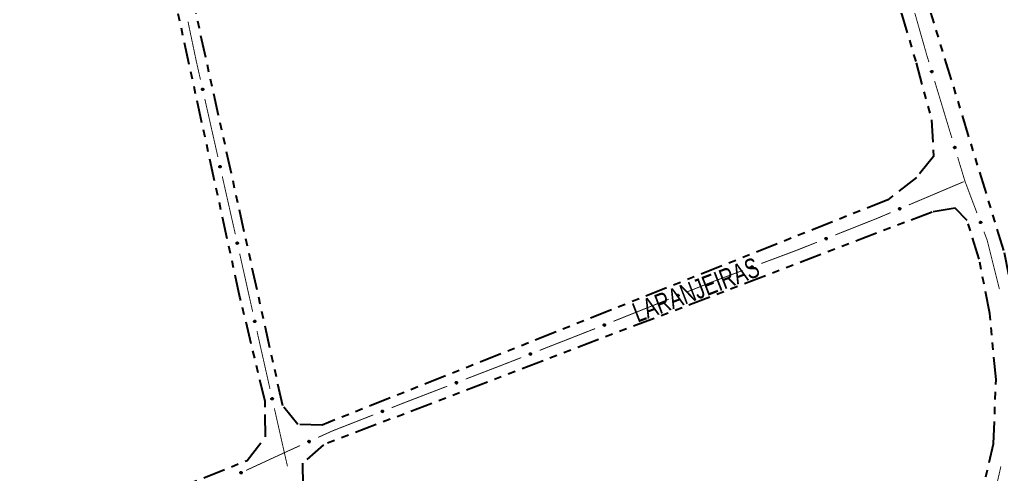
# Model space of a CAD drawing. Extents: x 211453 to 215163, y 4877397 to 4881305.
# Drawn here: x 214750.7 to 214948.6, y 4879947.2 to 4880039 of the extents above; entities that cross this region are included whole.
import ezdxf

# ---------------------------------------------------------------- set-up
doc = ezdxf.new("R2010")
doc.units = 0
doc.header["$LTSCALE"] = 1.5
doc.header["$MEASUREMENT"] = 0
doc.linetypes.add('TRACO_25', pattern=[8, 3, -1, 1, -1, 1, -1])
for name, color, linetype in [('SV-EIXO-RUA-N-PAV', 6, 'CONTINUOUS'), ('SV-RUA-NAO-PAV', 7, 'CONTINUOUS'), ('SV-TXT-RUA-N-PAV', 7, 'CONTINUOUS')]:
    doc.layers.add(name, color=color, linetype=linetype)
doc.styles.add('ARIAL', font='ARIAL.SHX')

msp = doc.modelspace()

# ---------------------------------------------------------------- linework, layer by layer
at = {"layer": 'SV-EIXO-RUA-N-PAV', "const_width": 0.18}
for points in [[(214930.691398, 4880041.949087), (214933.423252, 4880032.329473)], [(214786.28761, 4880030.678353), (214784.623288, 4880038.614325)], [(214933.423252, 4880032.329473), (214933.543455, 4880031.906205)], [(214786.483572, 4880029.808773), (214786.28761, 4880030.678353)], [(214933.543455, 4880031.906205), (214933.995027, 4880030.412999)], [(214787.143089, 4880026.882165), (214786.483572, 4880029.808773)], [(214935.152907, 4880026.58425), (214938.626547, 4880015.098005)], [(214790.660515, 4880011.273587), (214788.022445, 4880022.98002)], [(214939.784428, 4880011.269257), (214941.231778, 4880006.483322)], [(214794.177941, 4879995.665008), (214791.539872, 4880007.371442)], [(214929.95128, 4880001.596276), (214940.999636, 4880006.279633)], [(214941.231778, 4880006.483322), (214941.26, 4880006.39)], [(214941.26, 4880006.39), (214943.693295, 4879999.930616)], [(214915.141162, 4879995.544184), (214923.505331, 4879998.866936)], [(214923.505331, 4879998.866936), (214923.620729, 4879998.912778)], [(214923.620729, 4879998.912778), (214926.268495, 4880000.035157)], [(214945.103389, 4879996.187404), (214945.455913, 4879995.251601)], [(214945.455913, 4879995.251601), (214945.735592, 4879994.509168)], [(214907.44736, 4879992.487741), (214911.423754, 4879994.067405)], [(214945.735592, 4879994.509168), (214948.211065, 4879984.607278)], [(214797.665818, 4879980.049805), (214795.052772, 4879991.761849)], [(214900.216714, 4879989.779118), (214906.771873, 4879992.234702)], [(214906.771873, 4879992.234702), (214907.44736, 4879992.487741)], [(214890.000061, 4879985.951928), (214896.470908, 4879988.375928)], [(214885.274084, 4879984.061537), (214889.916467, 4879985.918491)], [(214889.916467, 4879985.918491), (214890.000061, 4879985.951928)], [(214870.418457, 4879978.119286), (214881.560177, 4879982.575974)], [(214798.726552, 4879975.295446), (214798.536834, 4879976.14579)], [(214798.754814, 4879975.169837), (214798.726552, 4879975.295446)], [(214801.169448, 4879964.438129), (214798.754814, 4879975.169837)], [(214855.532322, 4879972.254003), (214866.701718, 4879976.640869)], [(214847.153178, 4879968.969246), (214847.960379, 4879969.280064)], [(214847.960379, 4879969.280064), (214851.80919, 4879970.791714)], [(214840.620727, 4879966.453877), (214847.153178, 4879968.969246)], [(214828.685267, 4879961.858039), (214836.887897, 4879965.016523)], [(214825.697025, 4879960.684877), (214828.48953, 4879961.781194)], [(214828.48953, 4879961.781194), (214828.685267, 4879961.858039)], [(214804.057527, 4879951.602223), (214802.047497, 4879960.53569)], [(214813.73044, 4879955.986884), (214821.973684, 4879959.223121)], [(214810.867042, 4879954.687937), (214813.599074, 4879955.927292)], [(214813.599074, 4879955.927292), (214813.73044, 4879955.986884)], [(214796.322156, 4879948.021387), (214803.583222, 4879951.379499)], [(214803.583222, 4879951.379499), (214804.06, 4879951.6)], [(214804.245681, 4879950.780288), (214804.057527, 4879951.602223)], [(214804.06, 4879951.6), (214807.224332, 4879953.035463)], [(214804.691968, 4879948.830717), (214804.245681, 4879950.780288)], [(214948.507672, 4879948.820752), (214946.720663, 4879941.022893)]]:
    msp.add_lwpolyline(points, dxfattribs=at)
at = {"layer": 'SV-EIXO-RUA-N-PAV'}
for points in [[(214934.637743, 4880028.668019), (214934.68118, 4880028.64554), (214934.713915, 4880028.617338), (214934.734447, 4880028.585958), (214934.745361, 4880028.553498), (214934.752786, 4880028.519031), (214934.752605, 4880028.482631), (214934.743455, 4880028.442274), (214934.721212, 4880028.398543), (214934.690118, 4880028.366908), (214934.66043, 4880028.345132), (214934.627238, 4880028.331803), (214934.593635, 4880028.325151), (214934.55583, 4880028.32659), (214934.515023, 4880028.336261), (214934.471591, 4880028.359692), (214934.439688, 4880028.38756), (214934.420625, 4880028.418434), (214934.407436, 4880028.451888), (214934.400278, 4880028.487167), (214934.400661, 4880028.522897), (214934.410473, 4880028.563966), (214934.434167, 4880028.606527), (214934.461599, 4880028.638663), (214934.492197, 4880028.658155), (214934.525426, 4880028.670398), (214934.559905, 4880028.678265), (214934.596503, 4880028.679607), (214934.637743, 4880028.668019)], [(214787.506966, 4880024.766727), (214787.46526, 4880024.792273), (214787.434639, 4880024.822757), (214787.416418, 4880024.855534), (214787.407869, 4880024.888695), (214787.402943, 4880024.923607), (214787.405743, 4880024.9599), (214787.417773, 4880024.999493), (214787.443106, 4880025.04151), (214787.476396, 4880025.070826), (214787.507573, 4880025.090409), (214787.541639, 4880025.101315), (214787.575634, 4880025.105531), (214787.613237, 4880025.101376), (214787.653242, 4880025.088793), (214787.694875, 4880025.062298), (214787.72469, 4880025.032206), (214787.741482, 4880025.000041), (214787.752229, 4880024.965724), (214787.75683, 4880024.930022), (214787.753877, 4880024.894411), (214787.741135, 4880024.854155), (214787.714439, 4880024.81341), (214787.684766, 4880024.783331), (214787.652845, 4880024.766091), (214787.618821, 4880024.756271), (214787.583866, 4880024.750906), (214787.547266, 4880024.752201), (214787.506966, 4880024.766727)], [(214939.269264, 4880013.353025), (214939.312701, 4880013.330547), (214939.345436, 4880013.302345), (214939.365968, 4880013.270965), (214939.376882, 4880013.238505), (214939.384307, 4880013.204038), (214939.384126, 4880013.167637), (214939.374976, 4880013.127281), (214939.352733, 4880013.08355), (214939.321639, 4880013.051915), (214939.291951, 4880013.030139), (214939.258758, 4880013.01681), (214939.225155, 4880013.010158), (214939.18735, 4880013.011596), (214939.146544, 4880013.021268), (214939.103112, 4880013.044699), (214939.071209, 4880013.072567), (214939.052146, 4880013.103441), (214939.038957, 4880013.136895), (214939.031799, 4880013.172174), (214939.032182, 4880013.207904), (214939.041994, 4880013.248973), (214939.065688, 4880013.291534), (214939.09312, 4880013.32367), (214939.123718, 4880013.343162), (214939.156947, 4880013.355405), (214939.191425, 4880013.363272), (214939.228024, 4880013.364614), (214939.269264, 4880013.353025)], [(214791.024392, 4880009.158149), (214790.982686, 4880009.183695), (214790.952065, 4880009.214179), (214790.933844, 4880009.246955), (214790.925295, 4880009.280117), (214790.920369, 4880009.315028), (214790.923169, 4880009.351322), (214790.935199, 4880009.390915), (214790.960532, 4880009.432932), (214790.993822, 4880009.462248), (214791.024999, 4880009.481831), (214791.059065, 4880009.492737), (214791.09306, 4880009.496953), (214791.130663, 4880009.492798), (214791.170668, 4880009.480215), (214791.212301, 4880009.453719), (214791.242116, 4880009.423628), (214791.258908, 4880009.391462), (214791.269655, 4880009.357145), (214791.274256, 4880009.321444), (214791.271303, 4880009.285833), (214791.258561, 4880009.245577), (214791.231865, 4880009.204832), (214791.202192, 4880009.174752), (214791.170271, 4880009.157513), (214791.136247, 4880009.147693), (214791.101292, 4880009.142327), (214791.064692, 4880009.143623), (214791.024392, 4880009.158149)], [(214927.934639, 4880000.860991), (214927.952339, 4880000.906585), (214927.976874, 4880000.942151), (214928.005875, 4880000.965925), (214928.036981, 4880000.980251), (214928.070454, 4880000.991323), (214928.106665, 4880000.99504), (214928.147769, 4880000.990263), (214928.19363, 4880000.972829), (214928.228412, 4880000.945301), (214928.253241, 4880000.918115), (214928.270047, 4880000.88654), (214928.280258, 4880000.853842), (214928.282875, 4880000.816101), (214928.277628, 4880000.774493), (214928.258981, 4880000.728802), (214928.234689, 4880000.694099), (214928.206033, 4880000.671841), (214928.174183, 4880000.655146), (214928.139874, 4880000.644252), (214928.104308, 4880000.640808), (214928.062425, 4880000.646167), (214928.017572, 4880000.665169), (214927.982683, 4880000.689002), (214927.960028, 4880000.717338), (214927.944298, 4880000.749065), (214927.932784, 4880000.782503), (214927.927532, 4880000.818748), (214927.934639, 4880000.860991)], [(214944.450705, 4879998.232273), (214944.495541, 4879998.212734), (214944.53008, 4879998.186774), (214944.552655, 4879998.15683), (214944.565705, 4879998.125167), (214944.575407, 4879998.091271), (214944.577649, 4879998.054939), (214944.571205, 4879998.014064), (214944.55192, 4879997.968949), (214944.523001, 4879997.935315), (214944.494828, 4879997.911612), (214944.462596, 4879997.896104), (214944.42951, 4879997.88723), (214944.391693, 4879997.88615), (214944.350333, 4879997.893085), (214944.305438, 4879997.913573), (214944.271752, 4879997.939257), (214944.250676, 4879997.968794), (214944.235291, 4879998.001296), (214944.2258, 4879998.03602), (214944.223805, 4879998.071697), (214944.230863, 4879998.113327), (214944.251672, 4879998.157371), (214944.276905, 4879998.191262), (214944.306138, 4879998.212746), (214944.338478, 4879998.227173), (214944.372357, 4879998.237317), (214944.408785, 4879998.241091), (214944.450705, 4879998.232273)], [(214913.108287, 4879994.855052), (214913.127021, 4879994.90023), (214913.15236, 4879994.935227), (214913.181896, 4879994.958334), (214913.21332, 4879994.971948), (214913.247037, 4879994.982254), (214913.283323, 4879994.985145), (214913.324308, 4879994.979433), (214913.36976, 4879994.960958), (214913.403905, 4879994.932644), (214913.428108, 4879994.9049), (214913.44419, 4879994.87295), (214913.453653, 4879994.840028), (214913.45541, 4879994.802236), (214913.449215, 4879994.760759), (214913.429532, 4879994.715505), (214913.404455, 4879994.681365), (214913.3753, 4879994.659765), (214913.343077, 4879994.6438), (214913.308529, 4879994.633691), (214913.272893, 4879994.631059), (214913.231143, 4879994.637371), (214913.186735, 4879994.65739), (214913.152399, 4879994.682013), (214913.130395, 4879994.710857), (214913.115392, 4879994.742934), (214913.104644, 4879994.776626), (214913.10022, 4879994.812981), (214913.108287, 4879994.855052)], [(214794.504437, 4879993.715451), (214794.462731, 4879993.740998), (214794.43211, 4879993.771482), (214794.413889, 4879993.804258), (214794.405339, 4879993.83742), (214794.400414, 4879993.872331), (214794.403214, 4879993.908624), (214794.415244, 4879993.948218), (214794.440576, 4879993.990235), (214794.473866, 4879994.01955), (214794.505044, 4879994.039133), (214794.53911, 4879994.050039), (214794.573104, 4879994.054256), (214794.610708, 4879994.050101), (214794.650713, 4879994.037517), (214794.692346, 4879994.011022), (214794.722161, 4879993.98093), (214794.738953, 4879993.948765), (214794.7497, 4879993.914448), (214794.754301, 4879993.878746), (214794.751347, 4879993.843136), (214794.738605, 4879993.80288), (214794.71191, 4879993.762134), (214794.682236, 4879993.732055), (214794.650315, 4879993.714816), (214794.616292, 4879993.704996), (214794.581336, 4879993.69963), (214794.544736, 4879993.700925), (214794.504437, 4879993.715451)], [(214898.170645, 4879989.130205), (214898.190266, 4879989.175005), (214898.216291, 4879989.209497), (214898.246276, 4879989.232017), (214898.277963, 4879989.245008), (214898.311876, 4879989.254647), (214898.348213, 4879989.256822), (214898.389076, 4879989.250303), (214898.434155, 4879989.230935), (214898.467736, 4879989.201954), (214898.491387, 4879989.173737), (214898.506836, 4879989.141477), (214898.515648, 4879989.108374), (214898.516659, 4879989.070556), (214898.509648, 4879989.029209), (214898.489076, 4879988.984351), (214898.463331, 4879988.950712), (214898.433755, 4879988.929691), (214898.401224, 4879988.914366), (214898.366483, 4879988.90494), (214898.330803, 4879988.90301), (214898.289185, 4879988.910144), (214898.24518, 4879988.931035), (214898.211336, 4879988.95633), (214898.189906, 4879988.985603), (214898.175538, 4879989.017969), (214898.165456, 4879989.051867), (214898.16175, 4879989.088302), (214898.170645, 4879989.130205)], [(214883.242844, 4879983.367601), (214883.261471, 4879983.412824), (214883.286727, 4879983.447881), (214883.316208, 4879983.471058), (214883.3476, 4879983.484745), (214883.381293, 4879983.495131), (214883.417572, 4879983.498108), (214883.45857, 4879983.492493), (214883.504065, 4879983.474126), (214883.538277, 4879983.445892), (214883.562546, 4879983.418205), (214883.578703, 4879983.386293), (214883.588244, 4879983.353394), (214883.59009, 4879983.315607), (214883.583994, 4879983.274115), (214883.564418, 4879983.228815), (214883.539421, 4879983.194615), (214883.510317, 4879983.172946), (214883.478133, 4879983.156906), (214883.443608, 4879983.146715), (214883.407979, 4879983.143998), (214883.366214, 4879983.150212), (214883.321759, 4879983.170126), (214883.287364, 4879983.194667), (214883.265292, 4879983.223459), (214883.250214, 4879983.255501), (214883.239386, 4879983.289167), (214883.234875, 4879983.325512), (214883.242844, 4879983.367601)], [(214798.025174, 4879977.933594), (214797.983522, 4879977.959229), (214797.952967, 4879977.989779), (214797.934816, 4879978.022594), (214797.926337, 4879978.055774), (214797.921486, 4879978.090695), (214797.924364, 4879978.126983), (214797.936478, 4879978.16655), (214797.961901, 4879978.208513), (214797.995253, 4879978.237757), (214798.026472, 4879978.257274), (214798.060562, 4879978.268107), (214798.094565, 4879978.272251), (214798.13216, 4879978.268015), (214798.172138, 4879978.255347), (214798.213714, 4879978.228762), (214798.243464, 4879978.198607), (214798.260188, 4879978.166406), (214798.270861, 4879978.132066), (214798.275386, 4879978.096354), (214798.272357, 4879978.06075), (214798.259529, 4879978.020521), (214798.232746, 4879977.979833), (214798.203009, 4879977.949817), (214798.171051, 4879977.932646), (214798.137006, 4879977.922899), (214798.102039, 4879977.917608), (214798.065442, 4879977.918982), (214798.025174, 4879977.933594)], [(214868.387217, 4879977.42535), (214868.405844, 4879977.470573), (214868.4311, 4879977.50563), (214868.460581, 4879977.528807), (214868.491973, 4879977.542494), (214868.525666, 4879977.55288), (214868.561945, 4879977.555857), (214868.602943, 4879977.550242), (214868.648438, 4879977.531875), (214868.68265, 4879977.503641), (214868.706919, 4879977.475954), (214868.723076, 4879977.444042), (214868.732617, 4879977.411143), (214868.734463, 4879977.373356), (214868.728367, 4879977.331864), (214868.708791, 4879977.286564), (214868.683794, 4879977.252364), (214868.65469, 4879977.230695), (214868.622506, 4879977.214655), (214868.587981, 4879977.204464), (214868.552352, 4879977.201747), (214868.510587, 4879977.207961), (214868.466132, 4879977.227875), (214868.431737, 4879977.252416), (214868.409665, 4879977.281208), (214868.394587, 4879977.31325), (214868.383759, 4879977.346916), (214868.379248, 4879977.383261), (214868.387217, 4879977.42535)], [(214853.496778, 4879971.572794), (214853.515688, 4879971.617899), (214853.541163, 4879971.652798), (214853.570789, 4879971.675789), (214853.602266, 4879971.68928), (214853.636022, 4879971.699455), (214853.67232, 4879971.702205), (214853.713282, 4879971.696333), (214853.758661, 4879971.677681), (214853.792696, 4879971.649235), (214853.816791, 4879971.621396), (214853.832748, 4879971.589384), (214853.842083, 4879971.556425), (214853.843692, 4879971.518627), (214853.837336, 4879971.477174), (214853.817477, 4879971.431997), (214853.792267, 4879971.397955), (214853.763028, 4879971.376469), (214853.730744, 4879971.36063), (214853.696156, 4879971.350656), (214853.66051, 4879971.348162), (214853.618785, 4879971.354637), (214853.574455, 4879971.374828), (214853.540215, 4879971.399585), (214853.518324, 4879971.428514), (214853.503447, 4879971.46065), (214853.49283, 4879971.494383), (214853.488547, 4879971.530755), (214853.496778, 4879971.572794)], [(214838.580672, 4879965.786298), (214838.599883, 4879965.831275), (214838.625591, 4879965.866003), (214838.65537, 4879965.888796), (214838.686936, 4879965.902076), (214838.720761, 4879965.912025), (214838.757075, 4879965.914531), (214838.797997, 4879965.908385), (214838.843251, 4879965.889431), (214838.877095, 4879965.860757), (214838.901003, 4879965.832758), (214838.916746, 4879965.80064), (214838.92586, 4879965.767619), (214838.927216, 4879965.729812), (214838.920583, 4879965.688402), (214838.900423, 4879965.643359), (214838.874985, 4879965.609486), (214838.845603, 4879965.588196), (214838.813214, 4879965.572574), (214838.77856, 4879965.56283), (214838.742898, 4879965.560575), (214838.701218, 4879965.567329), (214838.657024, 4879965.587817), (214838.62295, 4879965.612801), (214838.601253, 4879965.641877), (214838.58659, 4879965.674111), (214838.576199, 4879965.707915), (214838.57216, 4879965.744315), (214838.580672, 4879965.786298)], [(214801.532616, 4879962.32257), (214801.490918, 4879962.34813), (214801.460308, 4879962.378624), (214801.442098, 4879962.411406), (214801.433559, 4879962.444571), (214801.428646, 4879962.479484), (214801.431458, 4879962.515776), (214801.443501, 4879962.555366), (214801.468848, 4879962.597374), (214801.502147, 4879962.626679), (214801.533332, 4879962.646251), (214801.567401, 4879962.657146), (214801.601397, 4879962.661351), (214801.638999, 4879962.657183), (214801.679, 4879962.644587), (214801.720624, 4879962.618077), (214801.750429, 4879962.587975), (214801.76721, 4879962.555805), (214801.777946, 4879962.521484), (214801.782535, 4879962.485781), (214801.779569, 4879962.450171), (214801.766814, 4879962.409919), (214801.740105, 4879962.369183), (214801.710421, 4879962.339114), (214801.678495, 4879962.321885), (214801.644468, 4879962.312076), (214801.60951, 4879962.306722), (214801.572911, 4879962.30803), (214801.532616, 4879962.32257)], [(214823.661383, 4879960.003959), (214823.6803, 4879960.049061), (214823.70578, 4879960.083956), (214823.735409, 4879960.106944), (214823.766888, 4879960.12043), (214823.800646, 4879960.1306), (214823.836944, 4879960.133345), (214823.877905, 4879960.127467), (214823.923281, 4879960.108809), (214823.957312, 4879960.080357), (214823.981403, 4879960.052515), (214823.997356, 4879960.020501), (214824.006686, 4879959.987541), (214824.00829, 4879959.949743), (214824.001928, 4879959.908291), (214823.982063, 4879959.863116), (214823.956848, 4879959.829078), (214823.927605, 4879959.807596), (214823.895319, 4879959.791762), (214823.86073, 4879959.781792), (214823.825084, 4879959.779303), (214823.78336, 4879959.785784), (214823.739033, 4879959.805982), (214823.704796, 4879959.830743), (214823.682909, 4879959.859676), (214823.668036, 4879959.891814), (214823.657424, 4879959.925549), (214823.653146, 4879959.961921), (214823.661383, 4879960.003959)], [(214808.869364, 4879953.902591), (214808.885921, 4879953.948611), (214808.909562, 4879953.984778), (214808.937961, 4879954.009268), (214808.9687, 4879954.024365), (214809.001887, 4879954.036269), (214809.037994, 4879954.040888), (214809.079204, 4879954.037137), (214809.125485, 4879954.020853), (214809.160943, 4879953.9942), (214809.186443, 4879953.967642), (214809.204031, 4879953.936496), (214809.215054, 4879953.904063), (214809.218612, 4879953.866398), (214809.214403, 4879953.824673), (214809.196902, 4879953.778531), (214809.173482, 4879953.743233), (214809.145391, 4879953.720267), (214809.113967, 4879953.702783), (214809.07994, 4879953.691037), (214809.044471, 4879953.686707), (214809.002467, 4879953.69102), (214808.957154, 4879953.708897), (214808.921682, 4879953.731853), (214808.898327, 4879953.759615), (214808.881811, 4879953.79094), (214808.869467, 4879953.824081), (214808.863313, 4879953.860183), (214808.869364, 4879953.902591)], [(214795.164923, 4879947.607471), (214795.181143, 4879947.653611), (214795.204519, 4879947.68995), (214795.232739, 4879947.714647), (214795.263366, 4879947.729968), (214795.296465, 4879947.742114), (214795.332537, 4879947.746997), (214795.373774, 4879947.743548), (214795.420173, 4879947.727602), (214795.455825, 4879947.701209), (214795.481518, 4879947.674838), (214795.499333, 4879947.643821), (214795.510593, 4879947.61147), (214795.514426, 4879947.573832), (214795.510523, 4879947.532077), (214795.493359, 4879947.485809), (214795.470198, 4879947.450341), (214795.442275, 4879947.427169), (214795.41098, 4879947.409457), (214795.37704, 4879947.397462), (214795.341603, 4879947.392873), (214795.299569, 4879947.396879), (214795.254127, 4879947.414424), (214795.218488, 4879947.437121), (214795.194931, 4879947.46471), (214795.178186, 4879947.495914), (214795.1656, 4879947.528964), (214795.159182, 4879947.56502), (214795.164923, 4879947.607471)]]:
    msp.add_lwpolyline(points, close=True, dxfattribs=at)
for points in [[(214934.400278, 4880028.487167), (214934.439688, 4880028.38756)], [(214934.400661, 4880028.522897), (214934.471591, 4880028.359692)], [(214934.402334, 4880028.501062), (214934.453314, 4880028.379626)], [(214934.409439, 4880028.538849), (214934.490617, 4880028.355268)], [(214934.410473, 4880028.563966), (214934.515023, 4880028.336261)], [(214934.424896, 4880028.582014), (214934.534055, 4880028.334191)], [(214934.434167, 4880028.606527), (214934.55583, 4880028.32659)], [(214934.447553, 4880028.620228), (214934.572359, 4880028.330094)], [(214934.461599, 4880028.638663), (214934.593635, 4880028.325151)], [(214934.477167, 4880028.644865), (214934.609082, 4880028.331221)], [(214934.492197, 4880028.658155), (214934.627238, 4880028.331803)], [(214934.50915, 4880028.661665), (214934.640824, 4880028.339394)], [(214934.525426, 4880028.670398), (214934.66043, 4880028.345132)], [(214934.54481, 4880028.671023), (214934.675541, 4880028.361298)], [(214934.559905, 4880028.678265), (214934.690118, 4880028.366908)], [(214934.579438, 4880028.674368), (214934.70476, 4880028.387241)], [(214934.596503, 4880028.679607), (214934.721212, 4880028.398543)], [(214934.615645, 4880028.672487), (214934.729513, 4880028.423238)], [(214934.637743, 4880028.668019), (214934.743455, 4880028.442274)], [(214934.660906, 4880028.654813), (214934.745486, 4880028.469409)], [(214934.68118, 4880028.64554), (214934.752605, 4880028.482631)], [(214934.69991, 4880028.629544), (214934.749189, 4880028.509019)], [(214934.713915, 4880028.617338), (214934.752786, 4880028.519031)], [(214787.434639, 4880024.822757), (214787.402943, 4880024.923607)], [(214787.46526, 4880024.792273), (214787.405743, 4880024.9599)], [(214787.44773, 4880024.809576), (214787.407252, 4880024.933334)], [(214787.484814, 4880024.781565), (214787.413795, 4880024.972575)], [(214787.506966, 4880024.766727), (214787.417773, 4880024.999493)], [(214787.528685, 4880024.76068), (214787.433049, 4880025.017477)], [(214787.547266, 4880024.752201), (214787.443106, 4880025.04151)], [(214787.564664, 4880024.756199), (214787.460329, 4880025.0516)], [(214787.583866, 4880024.750906), (214787.476396, 4880025.070826)], [(214787.599442, 4880024.757042), (214787.491338, 4880025.075373)], [(214787.618821, 4880024.756271), (214787.507573, 4880025.090409)], [(214787.635683, 4880024.763811), (214787.527542, 4880025.094721)], [(214787.652845, 4880024.766091), (214787.541639, 4880025.101315)], [(214787.668793, 4880024.778266), (214787.559789, 4880025.100589)], [(214787.684766, 4880024.783331), (214787.575634, 4880025.105531)], [(214787.700103, 4880024.800708), (214787.596499, 4880025.099071)], [(214787.714439, 4880024.81341), (214787.613237, 4880025.101376)], [(214787.725451, 4880024.837192), (214787.634408, 4880025.092227)], [(214787.741135, 4880024.854155), (214787.653242, 4880025.088793)], [(214787.743974, 4880024.879132), (214787.676217, 4880025.068079)], [(214787.753877, 4880024.894411), (214787.694875, 4880025.062298)], [(214787.753779, 4880024.916311), (214787.71167, 4880025.0411)], [(214787.75683, 4880024.930022), (214787.72469, 4880025.032206)], [(214939.031799, 4880013.172174), (214939.071209, 4880013.072567)], [(214939.032182, 4880013.207904), (214939.103112, 4880013.044699)], [(214939.033855, 4880013.186069), (214939.084835, 4880013.064633)], [(214939.04096, 4880013.223856), (214939.122138, 4880013.040275)], [(214939.041994, 4880013.248973), (214939.146544, 4880013.021268)], [(214939.056417, 4880013.267021), (214939.165576, 4880013.019198)], [(214939.065688, 4880013.291534), (214939.18735, 4880013.011596)], [(214939.079074, 4880013.305235), (214939.20388, 4880013.015101)], [(214939.09312, 4880013.32367), (214939.225155, 4880013.010158)], [(214939.108687, 4880013.329872), (214939.240603, 4880013.016228)], [(214939.123718, 4880013.343162), (214939.258758, 4880013.01681)], [(214939.140671, 4880013.346672), (214939.272345, 4880013.024401)], [(214939.156947, 4880013.355405), (214939.291951, 4880013.030139)], [(214939.176331, 4880013.35603), (214939.307062, 4880013.046305)], [(214939.191425, 4880013.363272), (214939.321639, 4880013.051915)], [(214939.210958, 4880013.359375), (214939.336281, 4880013.072248)], [(214939.228024, 4880013.364614), (214939.352733, 4880013.08355)], [(214939.247166, 4880013.357494), (214939.361033, 4880013.108244)], [(214939.269264, 4880013.353025), (214939.374976, 4880013.127281)], [(214939.292427, 4880013.33982), (214939.377007, 4880013.154416)], [(214939.312701, 4880013.330547), (214939.384126, 4880013.167637)], [(214939.331431, 4880013.314551), (214939.380709, 4880013.194026)], [(214939.345436, 4880013.302345), (214939.384307, 4880013.204038)], [(214790.952065, 4880009.214179), (214790.920369, 4880009.315028)], [(214790.982686, 4880009.183695), (214790.923169, 4880009.351322)], [(214790.965156, 4880009.200997), (214790.924678, 4880009.324756)], [(214791.00224, 4880009.172987), (214790.931221, 4880009.363997)], [(214791.024392, 4880009.158149), (214790.935199, 4880009.390915)], [(214791.046111, 4880009.152101), (214790.950476, 4880009.408899)], [(214791.064692, 4880009.143623), (214790.960532, 4880009.432932)], [(214791.08209, 4880009.147621), (214790.977755, 4880009.443021)], [(214791.101292, 4880009.142327), (214790.993822, 4880009.462248)], [(214791.116868, 4880009.148464), (214791.008765, 4880009.466794)], [(214791.136247, 4880009.147693), (214791.024999, 4880009.481831)], [(214791.153109, 4880009.155232), (214791.044968, 4880009.486143)], [(214791.170271, 4880009.157513), (214791.059065, 4880009.492737)], [(214791.186219, 4880009.169687), (214791.077215, 4880009.492011)], [(214791.202192, 4880009.174752), (214791.09306, 4880009.496953)], [(214791.217529, 4880009.192129), (214791.113925, 4880009.490492)], [(214791.231865, 4880009.204832), (214791.130663, 4880009.492798)], [(214791.242877, 4880009.228614), (214791.151834, 4880009.483649)], [(214791.258561, 4880009.245577), (214791.170668, 4880009.480215)], [(214791.2614, 4880009.270554), (214791.193643, 4880009.459501)], [(214791.271303, 4880009.285833), (214791.212301, 4880009.453719)], [(214791.271206, 4880009.307732), (214791.229096, 4880009.432522)], [(214791.274256, 4880009.321444), (214791.242116, 4880009.423628)], [(214927.927532, 4880000.818748), (214928.19363, 4880000.972829)], [(214927.932562, 4880000.838542), (214928.168189, 4880000.978439)], [(214927.932784, 4880000.782503), (214928.228412, 4880000.945301)], [(214927.934569, 4880000.802341), (214928.206629, 4880000.957682)], [(214927.934639, 4880000.860991), (214928.147769, 4880000.990263)], [(214927.941601, 4880000.768271), (214928.235551, 4880000.931408)], [(214927.944298, 4880000.749065), (214928.253241, 4880000.918115)], [(214927.945289, 4880000.885435), (214928.120572, 4880000.989377)], [(214927.952339, 4880000.906585), (214928.106665, 4880000.99504)], [(214927.954723, 4880000.733818), (214928.261045, 4880000.899236)], [(214927.960028, 4880000.717338), (214928.270047, 4880000.88654)], [(214927.966237, 4880000.92692), (214928.080794, 4880000.988818)], [(214927.974851, 4880000.703816), (214928.27257, 4880000.868552)], [(214927.976874, 4880000.942151), (214928.070454, 4880000.991323)], [(214927.982683, 4880000.689002), (214928.280258, 4880000.853842)], [(214928.002516, 4880000.67701), (214928.277622, 4880000.83216)], [(214928.017572, 4880000.665169), (214928.282875, 4880000.816101)], [(214928.042936, 4880000.658575), (214928.277648, 4880000.793638)], [(214928.062425, 4880000.646167), (214928.277628, 4880000.774493)], [(214928.087508, 4880000.647827), (214928.261343, 4880000.748193)], [(214928.104308, 4880000.640808), (214928.258981, 4880000.728802)], [(214928.125838, 4880000.644809), (214928.241119, 4880000.708496)], [(214928.139874, 4880000.644252), (214928.234689, 4880000.694099)], [(214944.223805, 4879998.071697), (214944.305438, 4879997.913573)], [(214944.2258, 4879998.03602), (214944.271752, 4879997.939257)], [(214944.226928, 4879998.050021), (214944.285875, 4879997.932247)], [(214944.230863, 4879998.113327), (214944.350333, 4879997.893085)], [(214944.231502, 4879998.088198), (214944.324716, 4879997.910425)], [(214944.244053, 4879998.132295), (214944.369461, 4879997.892286)], [(214944.251672, 4879998.157371), (214944.391693, 4879997.88615)], [(214944.264116, 4879998.171932), (214944.407952, 4879997.890746)], [(214944.276905, 4879998.191262), (214944.42951, 4879997.88723)], [(214944.292025, 4879998.198485), (214944.44452, 4879997.894314)], [(214944.306138, 4879998.212746), (214944.462596, 4879997.896104)], [(214944.32282, 4879998.217376), (214944.475647, 4879997.904582)], [(214944.338478, 4879998.227173), (214944.494828, 4879997.911612)], [(214944.357778, 4879998.229087), (214944.508829, 4879997.928747)], [(214944.372357, 4879998.237317), (214944.523001, 4879997.935315)], [(214944.392106, 4879998.234728), (214944.536257, 4879997.956577)], [(214944.408785, 4879998.241091), (214944.55192, 4879997.968949)], [(214944.428359, 4879998.235261), (214944.55856, 4879997.994141)], [(214944.450705, 4879998.232273), (214944.571205, 4879998.014064)], [(214944.474695, 4879998.220638), (214944.571425, 4879998.041274)], [(214944.495541, 4879998.212734), (214944.577649, 4879998.054939)], [(214944.515294, 4879998.19802), (214944.572484, 4879998.081042)], [(214944.53008, 4879998.186774), (214944.575407, 4879998.091271)], [(214913.10022, 4879994.812981), (214913.36976, 4879994.960958)], [(214913.104644, 4879994.776626), (214913.403905, 4879994.932644)], [(214913.105699, 4879994.832655), (214913.344453, 4879994.967146)], [(214913.10688, 4879994.796418), (214913.38241, 4879994.945518)], [(214913.108287, 4879994.855052), (214913.324308, 4879994.979433)], [(214913.113134, 4879994.762196), (214913.410725, 4879994.918592)], [(214913.115392, 4879994.742934), (214913.428108, 4879994.9049)], [(214913.119492, 4879994.879246), (214913.297098, 4879994.979167)], [(214913.125467, 4879994.727453), (214913.43548, 4879994.885847)], [(214913.127021, 4879994.90023), (214913.283323, 4879994.985145)], [(214913.130395, 4879994.710857), (214913.44419, 4879994.87295)], [(214913.14138, 4879994.920243), (214913.257317, 4879994.979514)], [(214913.144906, 4879994.697001), (214913.446302, 4879994.854908)], [(214913.15236, 4879994.935227), (214913.247037, 4879994.982254)], [(214913.152399, 4879994.682013), (214913.453653, 4879994.840028)], [(214913.171954, 4879994.669571), (214913.450524, 4879994.818411)], [(214913.186735, 4879994.65739), (214913.45541, 4879994.802236)], [(214794.43211, 4879993.771482), (214794.400414, 4879993.872331)], [(214794.462731, 4879993.740998), (214794.403214, 4879993.908624)], [(214794.4452, 4879993.7583), (214794.404722, 4879993.882058)], [(214794.482285, 4879993.73029), (214794.411265, 4879993.921299)], [(214794.504437, 4879993.715451), (214794.415244, 4879993.948218)], [(214794.526156, 4879993.709404), (214794.43052, 4879993.966202)], [(214794.544736, 4879993.700925), (214794.440576, 4879993.990235)], [(214794.562134, 4879993.704923), (214794.457799, 4879994.000324)], [(214794.581336, 4879993.69963), (214794.473866, 4879994.01955)], [(214794.596913, 4879993.705767), (214794.488809, 4879994.024097)], [(214794.616292, 4879993.704996), (214794.505044, 4879994.039133)], [(214794.633153, 4879993.712535), (214794.525012, 4879994.043445)], [(214794.650315, 4879993.714816), (214794.53911, 4879994.050039)], [(214794.666263, 4879993.72699), (214794.55726, 4879994.049313)], [(214794.682236, 4879993.732055), (214794.573104, 4879994.054256)], [(214794.697573, 4879993.749432), (214794.593969, 4879994.047795)], [(214794.71191, 4879993.762134), (214794.610708, 4879994.050101)], [(214794.722921, 4879993.785916), (214794.631879, 4879994.040952)], [(214794.738605, 4879993.80288), (214794.650713, 4879994.037517)], [(214794.741445, 4879993.827857), (214794.673688, 4879994.016804)], [(214794.751347, 4879993.843136), (214794.692346, 4879994.011022)], [(214794.75125, 4879993.865035), (214794.709141, 4879993.989825)], [(214794.754301, 4879993.878746), (214794.722161, 4879993.98093)], [(214913.211943, 4879994.65022), (214913.449672, 4879994.779898)], [(214913.231143, 4879994.637371), (214913.449215, 4879994.760759)], [(214913.256258, 4879994.638459), (214913.432336, 4879994.734836)], [(214913.272893, 4879994.631059), (214913.429532, 4879994.715505)], [(214913.29451, 4879994.634568), (214913.411212, 4879994.695611)], [(214913.308529, 4879994.633691), (214913.404455, 4879994.681365)], [(214898.16175, 4879989.088302), (214898.434155, 4879989.230935)], [(214898.165456, 4879989.051867), (214898.467736, 4879989.201954)], [(214898.167616, 4879989.107865), (214898.408975, 4879989.237621)], [(214898.168082, 4879989.071611), (214898.446498, 4879989.215249)], [(214898.170645, 4879989.130205), (214898.389076, 4879989.250303)], [(214898.17366, 4879989.037273), (214898.474278, 4879989.18777)], [(214898.175538, 4879989.017969), (214898.491387, 4879989.173737)], [(214898.182325, 4879989.154174), (214898.361867, 4879989.250574)], [(214898.185306, 4879989.002293), (214898.498381, 4879989.154543)], [(214898.189906, 4879988.985603), (214898.506836, 4879989.141477)], [(214898.190266, 4879989.175005), (214898.348213, 4879989.256822)], [(214898.204141, 4879988.971464), (214898.508592, 4879989.123397)], [(214898.205017, 4879989.194731), (214898.322101, 4879989.251705)], [(214898.211336, 4879988.95633), (214898.515648, 4879989.108374)], [(214898.216291, 4879989.209497), (214898.311876, 4879989.254647)], [(214898.230642, 4879988.943506), (214898.512093, 4879989.086823)], [(214898.24518, 4879988.931035), (214898.516659, 4879989.070556)], [(214898.270242, 4879988.923369), (214898.510482, 4879989.048335)], [(214898.289185, 4879988.910144), (214898.509648, 4879989.029209)], [(214898.314316, 4879988.910737), (214898.49226, 4879989.003624)], [(214898.330803, 4879988.90301), (214898.489076, 4879988.984351)], [(214898.352484, 4879988.906093), (214898.470367, 4879988.964823)], [(214898.366483, 4879988.90494), (214898.463331, 4879988.950712)], [(214883.234875, 4879983.325512), (214883.504065, 4879983.474126)], [(214883.239386, 4879983.289167), (214883.538277, 4879983.445892)], [(214883.240308, 4879983.345199), (214883.478744, 4879983.480254)], [(214883.241575, 4879983.308965), (214883.516752, 4879983.458716)], [(214883.242844, 4879983.367601), (214883.45857, 4879983.492493)], [(214883.24791, 4879983.274758), (214883.545131, 4879983.431857)], [(214883.250214, 4879983.255501), (214883.562546, 4879983.418205)], [(214883.253991, 4879983.391822), (214883.431361, 4879983.492163)], [(214883.260325, 4879983.240044), (214883.569962, 4879983.39917)], [(214883.261471, 4879983.412824), (214883.417572, 4879983.498108)], [(214883.265292, 4879983.223459), (214883.578703, 4879983.386293)], [(214883.275782, 4879983.43287), (214883.391579, 4879983.492416)], [(214883.279836, 4879983.209638), (214883.580858, 4879983.368257)], [(214883.286727, 4879983.447881), (214883.381293, 4879983.495131)], [(214883.287364, 4879983.194667), (214883.588244, 4879983.353394)], [(214883.306948, 4879983.182272), (214883.585166, 4879983.33177)], [(214883.321759, 4879983.170126), (214883.59009, 4879983.315607)], [(214883.346983, 4879983.163015), (214883.584405, 4879983.293255)], [(214883.366214, 4879983.150212), (214883.583994, 4879983.274115)], [(214883.391326, 4879983.151359), (214883.567175, 4879983.248152)], [(214883.407979, 4879983.143998), (214883.564418, 4879983.228815)], [(214883.429587, 4879983.147558), (214883.546144, 4879983.208878)], [(214883.443608, 4879983.146715), (214883.539421, 4879983.194615)], [(214797.952967, 4879977.989779), (214797.921486, 4879978.090695)], [(214797.983522, 4879977.959229), (214797.924364, 4879978.126983)], [(214797.966029, 4879977.976569), (214797.925815, 4879978.100414)], [(214798.003053, 4879977.948479), (214797.932443, 4879978.13964)], [(214798.025174, 4879977.933594), (214797.936478, 4879978.16655)], [(214798.04688, 4879977.9275), (214797.951793, 4879978.184502)], [(214798.065442, 4879977.918982), (214797.961901, 4879978.208513)], [(214798.082849, 4879977.922942), (214797.979145, 4879978.218565)], [(214798.102039, 4879977.917608), (214797.995253, 4879978.237757)], [(214798.117629, 4879977.923712), (214798.010206, 4879978.242272)], [(214798.137006, 4879977.922899), (214798.026472, 4879978.257274)], [(214798.153884, 4879977.930402), (214798.04645, 4879978.261543)], [(214798.171051, 4879977.932646), (214798.060562, 4879978.268107)], [(214798.187025, 4879977.944787), (214798.07871, 4879978.267342)], [(214798.203009, 4879977.949817), (214798.094565, 4879978.272251)], [(214798.218382, 4879977.967162), (214798.115416, 4879978.265745)], [(214798.232746, 4879977.979833), (214798.13216, 4879978.268015)], [(214798.243808, 4879978.003592), (214798.153311, 4879978.258821)], [(214798.259529, 4879978.020521), (214798.172138, 4879978.255347)], [(214798.262421, 4879978.045492), (214798.195068, 4879978.234584)], [(214798.272357, 4879978.06075), (214798.213714, 4879978.228762)], [(214798.272306, 4879978.08265), (214798.230464, 4879978.207529)], [(214798.275386, 4879978.096354), (214798.243464, 4879978.198607)], [(214868.379248, 4879977.383261), (214868.648438, 4879977.531875)], [(214868.383759, 4879977.346916), (214868.68265, 4879977.503641)], [(214868.384681, 4879977.402948), (214868.623117, 4879977.538003)], [(214868.385948, 4879977.366714), (214868.661125, 4879977.516465)], [(214868.387217, 4879977.42535), (214868.602943, 4879977.550242)], [(214868.392283, 4879977.332507), (214868.689504, 4879977.489606)], [(214868.394587, 4879977.31325), (214868.706919, 4879977.475954)], [(214868.398364, 4879977.449571), (214868.575734, 4879977.549912)], [(214868.404698, 4879977.297793), (214868.714336, 4879977.456919)], [(214868.405844, 4879977.470573), (214868.561945, 4879977.555857)], [(214868.409665, 4879977.281208), (214868.723076, 4879977.444042)], [(214868.420155, 4879977.490619), (214868.535952, 4879977.550165)], [(214868.424209, 4879977.267387), (214868.725231, 4879977.426006)], [(214868.4311, 4879977.50563), (214868.525666, 4879977.55288)], [(214868.431737, 4879977.252416), (214868.732617, 4879977.411143)], [(214868.451321, 4879977.240021), (214868.729539, 4879977.389519)], [(214868.466132, 4879977.227875), (214868.734463, 4879977.373356)], [(214868.491356, 4879977.220764), (214868.728778, 4879977.351004)], [(214868.510587, 4879977.207961), (214868.728367, 4879977.331864)], [(214868.535699, 4879977.209108), (214868.711548, 4879977.305901)], [(214868.552352, 4879977.201747), (214868.708791, 4879977.286564)], [(214868.57396, 4879977.205307), (214868.690517, 4879977.266627)], [(214868.587981, 4879977.204464), (214868.683794, 4879977.252364)], [(214853.488547, 4879971.530755), (214853.758661, 4879971.677681)], [(214853.49283, 4879971.494383), (214853.792696, 4879971.649235)], [(214853.494102, 4879971.550408), (214853.733379, 4879971.683968)], [(214853.495142, 4879971.514167), (214853.771251, 4879971.662192)], [(214853.496778, 4879971.572794), (214853.713282, 4879971.696333)], [(214853.501263, 4879971.479921), (214853.799461, 4879971.635157)], [(214853.503447, 4879971.46065), (214853.816791, 4879971.621396)], [(214853.508077, 4879971.596945), (214853.686071, 4879971.696173)], [(214853.513461, 4879971.44513), (214853.824088, 4879971.602315)], [(214853.515688, 4879971.617899), (214853.67232, 4879971.702205)], [(214853.518324, 4879971.428514), (214853.832748, 4879971.589384)], [(214853.530124, 4879971.637856), (214853.646292, 4879971.696676)], [(214853.532781, 4879971.414602), (214853.83479, 4879971.571334)], [(214853.540215, 4879971.399585), (214853.842083, 4879971.556425)], [(214853.541163, 4879971.652798), (214853.636022, 4879971.699455)], [(214853.559722, 4879971.387067), (214853.838869, 4879971.534821)], [(214853.574455, 4879971.374828), (214853.843692, 4879971.518627)], [(214853.599635, 4879971.36756), (214853.837868, 4879971.496312)], [(214853.618785, 4879971.354637), (214853.837336, 4879971.477174)], [(214853.643904, 4879971.355627), (214853.820356, 4879971.451318)], [(214853.66051, 4879971.348162), (214853.817477, 4879971.431997)], [(214853.682141, 4879971.351587), (214853.799079, 4879971.412175)], [(214853.696156, 4879971.350656), (214853.792267, 4879971.397955)], [(214838.57216, 4879965.744315), (214838.843251, 4879965.889431)], [(214838.576199, 4879965.707915), (214838.877095, 4879965.860757)], [(214838.577847, 4879965.76393), (214838.818011, 4879965.895886)], [(214838.578644, 4879965.727683), (214838.855737, 4879965.873858)], [(214838.580672, 4879965.786298), (214838.797997, 4879965.908385)], [(214838.584536, 4879965.693396), (214838.883766, 4879965.846634)], [(214838.58659, 4879965.674111), (214838.901003, 4879965.832758)], [(214838.592132, 4879965.810372), (214838.770786, 4879965.908408)], [(214838.596501, 4879965.658525), (214838.908172, 4879965.813629)], [(214838.599883, 4879965.831275), (214838.757075, 4879965.914531)], [(214838.601253, 4879965.641877), (214838.916746, 4879965.80064)], [(214838.614453, 4879965.851135), (214838.731011, 4879965.909176)], [(214838.615616, 4879965.627869), (214838.918667, 4879965.782577)], [(214838.62295, 4879965.612801), (214838.92586, 4879965.767619)], [(214838.625591, 4879965.866003), (214838.720761, 4879965.912025)], [(214838.642372, 4879965.600154), (214838.922502, 4879965.746037)], [(214838.657024, 4879965.587817), (214838.927216, 4879965.729812)], [(214838.682154, 4879965.58038), (214838.921243, 4879965.707535)], [(214838.701218, 4879965.567329), (214838.920583, 4879965.688402)], [(214838.726342, 4879965.568151), (214838.90343, 4879965.66266)], [(214838.742898, 4879965.560575), (214838.900423, 4879965.643359)], [(214838.764551, 4879965.563855), (214838.881892, 4879965.62366)], [(214838.77856, 4879965.56283), (214838.874985, 4879965.609486)], [(214801.460308, 4879962.378624), (214801.428646, 4879962.479484)], [(214801.490918, 4879962.34813), (214801.431458, 4879962.515776)], [(214801.473394, 4879962.365438), (214801.432957, 4879962.48921)], [(214801.510469, 4879962.337415), (214801.439514, 4879962.528449)], [(214801.532616, 4879962.32257), (214801.443501, 4879962.555366)], [(214801.554333, 4879962.316515), (214801.458783, 4879962.573345)], [(214801.572911, 4879962.30803), (214801.468848, 4879962.597374)], [(214801.59031, 4879962.312022), (214801.486074, 4879962.607458)], [(214801.60951, 4879962.306722), (214801.502147, 4879962.626679)], [(214801.625089, 4879962.312854), (214801.517092, 4879962.63122)], [(214801.644468, 4879962.312076), (214801.533332, 4879962.646251)], [(214801.661332, 4879962.31961), (214801.553302, 4879962.650557)], [(214801.678495, 4879962.321885), (214801.567401, 4879962.657146)], [(214801.694447, 4879962.334054), (214801.585551, 4879962.656414)], [(214801.710421, 4879962.339114), (214801.601397, 4879962.661351)], [(214801.725764, 4879962.356485), (214801.62226, 4879962.654883)], [(214801.740105, 4879962.369183), (214801.638999, 4879962.657183)], [(214801.751124, 4879962.392961), (214801.660167, 4879962.648027)], [(214801.766814, 4879962.409919), (214801.679, 4879962.644587)], [(214801.769662, 4879962.434896), (214801.701968, 4879962.623865)], [(214801.779569, 4879962.450171), (214801.720624, 4879962.618077)], [(214801.77948, 4879962.47207), (214801.737412, 4879962.596874)], [(214801.782535, 4879962.485781), (214801.750429, 4879962.587975)], [(214823.653146, 4879959.961921), (214823.923281, 4879960.108809)], [(214823.657424, 4879959.925549), (214823.957312, 4879960.080357)], [(214823.658704, 4879959.981574), (214823.898, 4879960.115099)], [(214823.659739, 4879959.945332), (214823.935869, 4879960.093318)], [(214823.661383, 4879960.003959), (214823.877905, 4879960.127467)], [(214823.665855, 4879959.911085), (214823.964076, 4879960.066278)], [(214823.668036, 4879959.891814), (214823.981403, 4879960.052515)], [(214823.672685, 4879960.028108), (214823.850694, 4879960.127311)], [(214823.678048, 4879959.876293), (214823.988698, 4879960.033433)], [(214823.6803, 4879960.049061), (214823.836944, 4879960.133345)], [(214823.682909, 4879959.859676), (214823.997356, 4879960.020501)], [(214823.694739, 4879960.069016), (214823.810915, 4879960.127819)], [(214823.697364, 4879959.845762), (214823.999395, 4879960.002451)], [(214823.704796, 4879959.830743), (214824.006686, 4879959.987541)], [(214823.70578, 4879960.083956), (214823.800646, 4879960.1306)], [(214823.7243, 4879959.818223), (214824.003469, 4879959.965937)], [(214823.739033, 4879959.805982), (214824.00829, 4879959.949743)], [(214823.764211, 4879959.79871), (214824.002462, 4879959.927428)], [(214823.78336, 4879959.785784), (214824.001928, 4879959.908291)], [(214823.808478, 4879959.786771), (214823.984944, 4879959.882436)], [(214823.825084, 4879959.779303), (214823.982063, 4879959.863116)], [(214823.846714, 4879959.782725), (214823.963662, 4879959.843297)], [(214823.86073, 4879959.781792), (214823.956848, 4879959.829078)], [(214808.863313, 4879953.860183), (214809.125485, 4879954.020853)], [(214808.867847, 4879953.880096), (214809.099912, 4879954.025826)], [(214808.869364, 4879953.902591), (214809.079204, 4879954.037137)], [(214808.869467, 4879953.824081), (214809.160943, 4879953.9942)], [(214808.870756, 4879953.843957), (214809.138858, 4879954.006034)], [(214808.878636, 4879953.810073), (214809.168426, 4879953.98049)], [(214808.879401, 4879953.927292), (214809.052038, 4879954.035574)], [(214808.881811, 4879953.79094), (214809.186443, 4879953.967642)], [(214808.885921, 4879953.948611), (214809.037994, 4879954.040888)], [(214808.892613, 4879953.775958), (214809.194715, 4879953.948963)], [(214808.898327, 4879953.759615), (214809.204031, 4879953.936496)], [(214808.899308, 4879953.969286), (214809.012286, 4879954.034023)], [(214808.909562, 4879953.984778), (214809.001887, 4879954.036269)], [(214808.913483, 4879953.746467), (214809.207001, 4879953.918576)], [(214808.921682, 4879953.731853), (214809.215054, 4879953.904063)], [(214808.941808, 4879953.72036), (214809.212959, 4879953.882321)], [(214808.957154, 4879953.708897), (214809.218612, 4879953.866398)], [(214808.982675, 4879953.702938), (214809.213946, 4879953.843812)], [(214809.002467, 4879953.69102), (214809.214403, 4879953.824673)], [(214809.027501, 4879953.693305), (214809.19878, 4879953.797974)], [(214809.044471, 4879953.686707), (214809.196902, 4879953.778531)], [(214809.065895, 4879953.691244), (214809.179551, 4879953.757786)], [(214809.07994, 4879953.691037), (214809.173482, 4879953.743233)], [(214795.159182, 4879947.56502), (214795.420173, 4879947.727602)], [(214795.163571, 4879947.584966), (214795.394564, 4879947.732388)], [(214795.164923, 4879947.607471), (214795.373774, 4879947.743548)], [(214795.1656, 4879947.528964), (214795.455825, 4879947.701209)], [(214795.166744, 4879947.548849), (214795.433654, 4879947.712881)], [(214795.17478, 4879947.632245), (214795.34662, 4879947.741786)], [(214795.174871, 4879947.515023), (214795.463408, 4879947.687554)], [(214795.178186, 4879947.495914), (214795.481518, 4879947.674838)], [(214795.181143, 4879947.653611), (214795.332537, 4879947.746997)], [(214795.189097, 4879947.481011), (214795.489926, 4879947.65622)], [(214795.194379, 4879947.674384), (214795.30688, 4879947.739944)], [(214795.194931, 4879947.46471), (214795.499333, 4879947.643821)], [(214795.204519, 4879947.68995), (214795.296465, 4879947.742114)], [(214795.210182, 4879947.451674), (214795.502434, 4879947.625924)], [(214795.218488, 4879947.437121), (214795.510593, 4879947.61147)], [(214795.238698, 4879947.425774), (214795.508657, 4879947.589714)], [(214795.254127, 4879947.414424), (214795.514426, 4879947.573832)], [(214795.279691, 4879947.408652), (214795.509926, 4879947.551212)], [(214795.299569, 4879947.396879), (214795.510523, 4879947.532077)], [(214795.324586, 4879947.399347), (214795.495094, 4879947.505265)], [(214795.341603, 4879947.392873), (214795.493359, 4879947.485809)], [(214795.362994, 4879947.397566), (214795.476161, 4879947.464937)], [(214795.37704, 4879947.397462), (214795.470198, 4879947.450341)]]:
    msp.add_lwpolyline(points, dxfattribs=at)
at = {"layer": 'SV-RUA-NAO-PAV', "linetype": 'TRACO_25'}
for points in [[(214912.427975, 4880127.740698, 6.987642), (214909.862532, 4880126.08474, 6.987642), (214909.704113, 4880122.560485, 6.887405), (214933.657811, 4880042.605984, 5.960207), (214949.153322, 4879991.968958, 6.285979), (214952.054558, 4879977.0214, 6.285979), (214952.530932, 4879958.321176, 6.26092), (214950.12036, 4879943.216734, 6.23586), (214948.32114, 4879938.645863, 6.210801), (214942.269956, 4879923.272994, 6.681001), (214930.445808, 4879902.872131, 6.681001), (214916.73405, 4879883.790166, 6.681001), (214906.131153, 4879871.201594, 6.681001), (214892.122044, 4879862.350795, 7.389369), (214878.093979, 4879855.841516, 7.578933), (214863.425355, 4879851.932228, 7.95806), (214834.047404, 4879847.253608, 8.746245), (214831.847835, 4879845.66373, 8.746245), (214829.996224, 4879842.688545, 8.806108), (214832.145321, 4879834.587595, 8.616544), (214854.366393, 4879759.764919, 5.942701)], [(214897.461905, 4880122.881812, 7.45389), (214901.481262, 4880122.701171, 7.139932), (214903.319881, 4880121.528277, 7.188118), (214904.043507, 4880120.646609, 7.188118), (214924.9675, 4880052.125379, 5.935148), (214931.425927, 4880030.237052, 6.311038), (214934.525551, 4880018.733856, 6.536573), (214934.917749, 4880011.365478, 6.486454), (214931.504593, 4880007.104161, 6.561633), (214925.715155, 4880002.63446, 6.787167), (214811.675259, 4879957.173504, 10.083291), (214806.776112, 4879957.27427, 10.31876), (214803.734469, 4879961.035225, 10.377626), (214774.702613, 4880092.536746, 11.182145), (214775.98013, 4880096.357045, 11.241012), (214776.97918, 4880097.65706, 11.241012)], [(214583.837068, 4880043.379708, 13.811545), (214581.749566, 4880039.789563, 13.890036), (214581.883555, 4880032.958656, 13.860601), (214582.931725, 4880028.410945, 13.860601), (214591.936981, 4879989.339724, 13.860601), (214597.540552, 4879965.027438, 13.811545), (214617.336186, 4879885.722724, 12.966527), (214618.012469, 4879882.786607, 11.859077), (214619.956911, 4879882.08266, 12.677194), (214621.576901, 4879881.88259, 12.677194), (214665.08292, 4879897.940969, 12.377883), (214796.582266, 4879950.034898, 10.044046), (214800.238787, 4879954.794953, 10.044046), (214800.194612, 4879961.915884, 10.044046), (214795.113165, 4879983.009401, 10.044046), (214771.343509, 4880092.077202, 11.241012), (214770.162554, 4880094.077643, 11.241012), (214766.542864, 4880094.69828, 11.397991)]]:
    msp.add_polyline3d(points, dxfattribs=at)
msp.add_polyline3d([(214827.862364, 4879855.797418, 8.816084), (214830.176251, 4879852.993697, 8.836039), (214833.716435, 4879851.633559, 8.716314), (214854.460192, 4879854.824717, 8.716314), (214861.984497, 4879855.982233, 7.968037), (214868.490399, 4879857.763549, 7.968037), (214880.242756, 4879860.981345, 7.539025), (214895.680426, 4879869.040538, 7.070105), (214906.008043, 4879877.07633, 7.070105), (214916.694841, 4879890.789282, 7.070105), (214927.369903, 4879904.491188, 7.070105), (214936.938129, 4879923.245911, 7.070105), (214943.281009, 4879937.649909, 6.160682), (214943.412631, 4879937.948809, 6.110563), (214947.021248, 4879953.372094, 6.135623), (214947.535519, 4879966.380924, 6.285979), (214946.262401, 4879979.720187, 6.386217), (214944.121529, 4879990.643798, 6.486454), (214941.712259, 4879998.432587, 6.486454), (214939.304989, 4880000.949842, 6.586692), (214934.652411, 4880000.163612, 6.636811), (214811.957545, 4879953.192944, 9.474997), (214807.740505, 4879949.493112, 9.74971), (214807.783435, 4879944.492457, 9.74971)], close=True, dxfattribs=at)

# ---------------------------------------------------------------- texts
at = {"layer": 'SV-TXT-RUA-N-PAV', "style": 'ARIAL', "width": 0.7}
msp.add_text('LARANJEIRAS', height=4, rotation=21, dxfattribs=at).set_placement((214875.25953, 4879977.807781))

doc.saveas('drawing.dxf')
